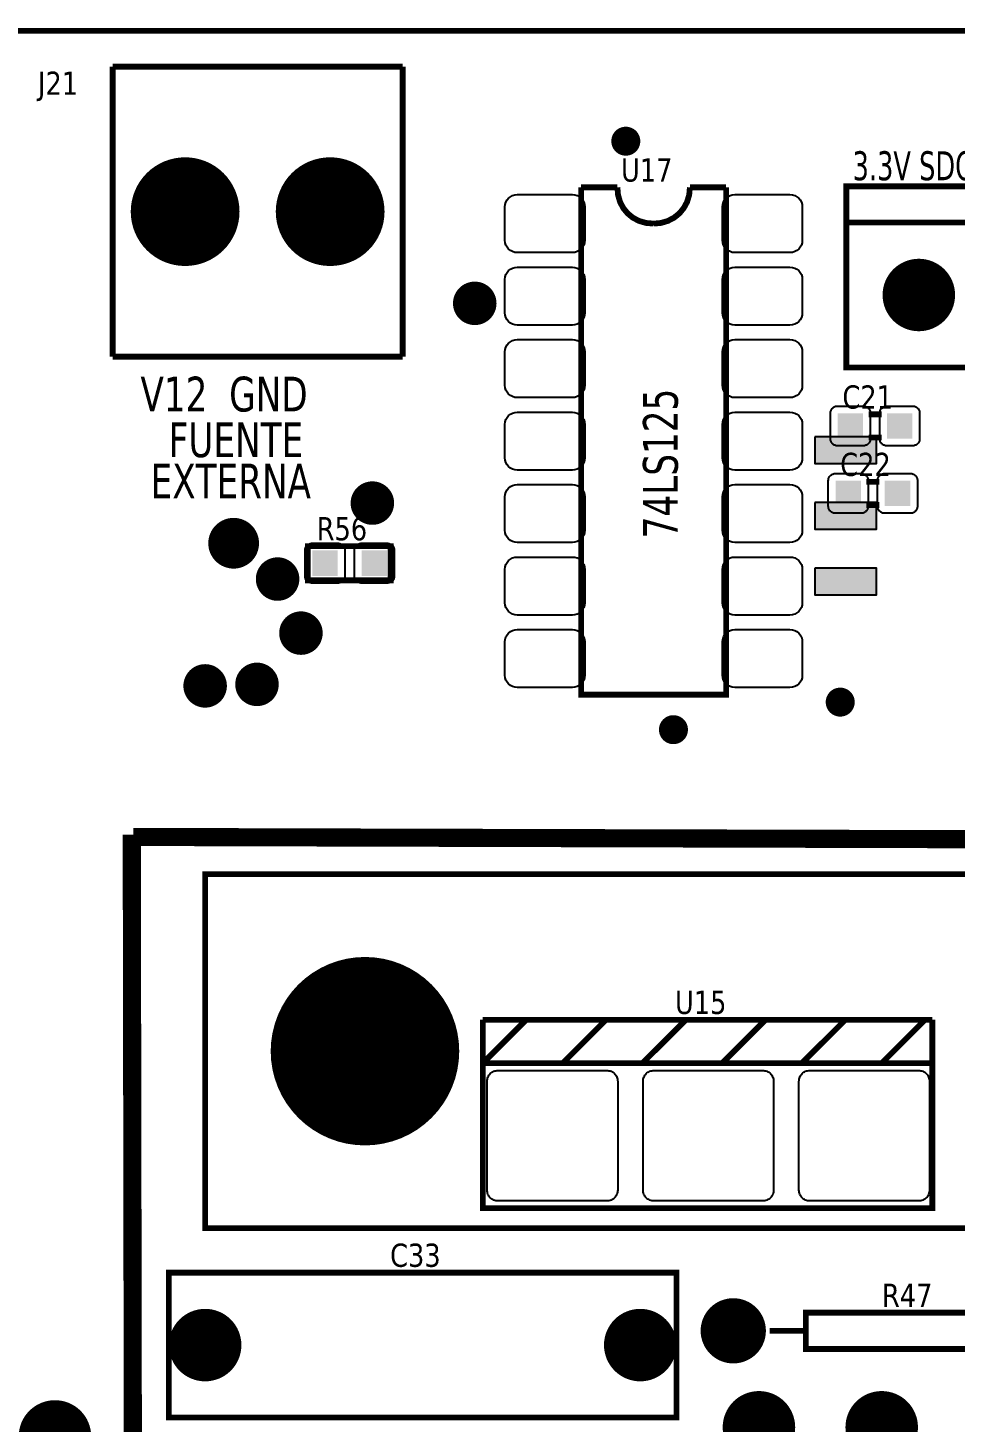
# Model space of a CAD drawing. Header units: millimetres. Extents: x 124 to 302, y 105 to 223.
# Drawn here: x 151.302 to 152.58, y 113.667 to 115.591 of the extents above; entities that cross this region are included whole.
import ezdxf

# ---------------------------------------------------------------- set-up
doc = ezdxf.new("R2010")
doc.units = ezdxf.units.MM
doc.styles.get("Standard").update_dxf_attribs({"font": 'tahoma.ttf'})

# ---------------------------------------------------------------- blocks, each defined once
blk = doc.blocks.new('RPAD')
blk.add_trace([(-0.5, -0.5), (-0.5, 0.5), (0.5, -0.5), (0.5, 0.5)])
blk = doc.blocks.new('EPAD')
at = {"const_width": 0.5}
blk.add_lwpolyline([(-0.25, 0, 1), (0.25, 0, 1)], format="xyb", close=True, dxfattribs=at)

msp = doc.modelspace()

# ---------------------------------------------------------------- linework, layer by layer
for points, const_width in [([(146.9987, 110.7144), (153.4097, 110.7144), (153.4097, 115.5867), (146.9987, 115.5867), (146.9987, 110.7144)], 0.008), ([(146.9987, 110.7144), (153.4097, 110.7144), (153.4097, 115.5867), (146.9987, 115.5867), (146.9987, 110.7144)], 0.008), ([(146.9987, 110.7144), (153.4097, 110.7144), (153.4097, 115.5867), (146.9987, 115.5867), (146.9987, 110.7144)], 0.008), ([(151.4184, 115.5372), (151.4184, 115.1372)], 0.008), ([(151.4184, 115.5372), (151.8184, 115.5372)], 0.008), ([(151.4184, 115.5372), (151.4184, 115.1372)], 0.008), ([(151.4184, 115.5372), (151.8184, 115.5372)], 0.008), ([(151.4184, 115.5372), (151.4184, 115.1372)], 0.008), ([(151.4184, 115.5372), (151.8184, 115.5372)], 0.008), ([(151.8184, 115.5372), (151.8184, 115.1372)], 0.008), ([(151.8184, 115.5372), (151.8184, 115.1372)], 0.008), ([(151.8184, 115.5372), (151.8184, 115.1372)], 0.008), ([(152.0645, 115.3707), (152.1145, 115.3707)], 0.008), ([(152.0645, 115.3707), (152.0645, 114.6707), (152.2645, 114.6707), (152.2645, 115.3707)], 0.008), ([(152.0645, 115.3707), (152.1145, 115.3707)], 0.008), ([(152.0645, 115.3707), (152.0645, 114.6707), (152.2645, 114.6707), (152.2645, 115.3707)], 0.008), ([(152.0645, 115.3707), (152.1145, 115.3707)], 0.008), ([(152.0645, 115.3707), (152.0645, 114.6707), (152.2645, 114.6707), (152.2645, 115.3707)], 0.008), ([(152.1645, 115.3207), (152.154, 115.3216), (152.1444, 115.3244), (152.1359, 115.3288), (152.1286, 115.3348), (152.1226, 115.3421), (152.1182, 115.3506), (152.1154, 115.3602), (152.1145, 115.3707)], 0.008), ([(152.1645, 115.3207), (152.154, 115.3216), (152.1444, 115.3244), (152.1359, 115.3288), (152.1286, 115.3348), (152.1226, 115.3421), (152.1182, 115.3506), (152.1154, 115.3602), (152.1145, 115.3707)], 0.008), ([(152.1645, 115.3207), (152.154, 115.3216), (152.1444, 115.3244), (152.1359, 115.3288), (152.1286, 115.3348), (152.1226, 115.3421), (152.1182, 115.3506), (152.1154, 115.3602), (152.1145, 115.3707)], 0.008), ([(152.1645, 115.3207), (152.1747, 115.3216), (152.1841, 115.3244), (152.1926, 115.3288), (152.2, 115.3348), (152.206, 115.3421), (152.2106, 115.3506), (152.2135, 115.3602), (152.2145, 115.3707)], 0.008), ([(152.1645, 115.3207), (152.1747, 115.3216), (152.1841, 115.3244), (152.1926, 115.3288), (152.2, 115.3348), (152.206, 115.3421), (152.2106, 115.3506), (152.2135, 115.3602), (152.2145, 115.3707)], 0.008), ([(152.1645, 115.3207), (152.1747, 115.3216), (152.1841, 115.3244), (152.1926, 115.3288), (152.2, 115.3348), (152.206, 115.3421), (152.2106, 115.3506), (152.2135, 115.3602), (152.2145, 115.3707)], 0.008), ([(152.2145, 115.3707), (152.2645, 115.3707)], 0.008), ([(152.2145, 115.3707), (152.2645, 115.3707)], 0.008), ([(152.2145, 115.3707), (152.2645, 115.3707)], 0.008), ([(152.4302, 115.1222), (153.3302, 115.1222), (153.3302, 115.3722), (152.4302, 115.3722), (152.4302, 115.1222)], 0.008), ([(152.4302, 115.1222), (153.3302, 115.1222), (153.3302, 115.3722), (152.4302, 115.3722), (152.4302, 115.1222)], 0.008), ([(152.4302, 115.1222), (153.3302, 115.1222), (153.3302, 115.3722), (152.4302, 115.3722), (152.4302, 115.1222)], 0.008), ([(152.4302, 115.3222), (153.3302, 115.3222)], 0.008), ([(152.4302, 115.3222), (153.3302, 115.3222)], 0.008), ([(152.4302, 115.3222), (153.3302, 115.3222)], 0.008), ([(151.4184, 115.1372), (151.8184, 115.1372)], 0.008), ([(151.4184, 115.1372), (151.8184, 115.1372)], 0.008), ([(151.4184, 115.1372), (151.8184, 115.1372)], 0.008), ([(152.4608, 115.0575), (152.4788, 115.0575)], 0.008), ([(152.4608, 115.0575), (152.4788, 115.0575)], 0.008), ([(152.4608, 115.0575), (152.4788, 115.0575)], 0.008), ([(152.4608, 115.0255), (152.4788, 115.0255)], 0.008), ([(152.4608, 115.0255), (152.4788, 115.0255)], 0.008), ([(152.4608, 115.0255), (152.4788, 115.0255)], 0.008), ([(152.4578, 114.9645), (152.4758, 114.9645)], 0.008), ([(152.4578, 114.9645), (152.4758, 114.9645)], 0.008), ([(152.4578, 114.9645), (152.4758, 114.9645)], 0.008), ([(152.4578, 114.9325), (152.4758, 114.9325)], 0.008), ([(152.4578, 114.9325), (152.4758, 114.9325)], 0.008), ([(152.4578, 114.9325), (152.4758, 114.9325)], 0.008), ([(151.6877, 114.8285), (151.8019, 114.8285), (151.8019, 114.8758), (151.6877, 114.8758), (151.6877, 114.8285)], 0.008), ([(151.6877, 114.8285), (151.8019, 114.8285), (151.8019, 114.8758), (151.6877, 114.8758), (151.6877, 114.8285)], 0.008), ([(151.6877, 114.8285), (151.8019, 114.8285), (151.8019, 114.8758), (151.6877, 114.8758), (151.6877, 114.8285)], 0.008), ([(151.4468, 113.3655), (151.4448, 114.4775)], 0.025), ([(151.4468, 113.3655), (151.4448, 114.4775)], 0.025), ([(151.4468, 113.3655), (151.4448, 114.4775)], 0.025), ([(151.4468, 114.4745), (152.9118, 114.4705)], 0.025), ([(151.4468, 114.4745), (152.9118, 114.4705)], 0.025), ([(151.4468, 114.4745), (152.9118, 114.4705)], 0.025), ([(151.546, 113.9348), (152.9239, 113.9348), (152.9239, 114.423), (151.546, 114.423), (151.546, 113.9348)], 0.008), ([(151.546, 113.9348), (152.9239, 113.9348), (152.9239, 114.423), (151.546, 114.423), (151.546, 113.9348)], 0.008), ([(151.546, 113.9348), (152.9239, 113.9348), (152.9239, 114.423), (151.546, 114.423), (151.546, 113.9348)], 0.008), ([(151.9289, 114.2223), (152.5489, 114.2223)], 0.008), ([(151.9289, 114.1623), (151.9889, 114.2223)], 0.008), ([(151.9289, 114.1623), (151.9289, 114.2223)], 0.008), ([(151.9289, 114.2223), (152.5489, 114.2223)], 0.008), ([(151.9289, 114.1623), (151.9889, 114.2223)], 0.008), ([(151.9289, 114.1623), (151.9289, 114.2223)], 0.008), ([(151.9289, 114.2223), (152.5489, 114.2223)], 0.008), ([(151.9289, 114.1623), (151.9889, 114.2223)], 0.008), ([(151.9289, 114.1623), (151.9289, 114.2223)], 0.008), ([(152.0389, 114.1623), (152.0989, 114.2223)], 0.008), ([(152.0389, 114.1623), (152.0989, 114.2223)], 0.008), ([(152.0389, 114.1623), (152.0989, 114.2223)], 0.008), ([(152.1489, 114.1623), (152.2089, 114.2223)], 0.008), ([(152.1489, 114.1623), (152.2089, 114.2223)], 0.008), ([(152.1489, 114.1623), (152.2089, 114.2223)], 0.008), ([(152.2589, 114.1623), (152.3189, 114.2223)], 0.008), ([(152.2589, 114.1623), (152.3189, 114.2223)], 0.008), ([(152.2589, 114.1623), (152.3189, 114.2223)], 0.008), ([(152.3689, 114.1623), (152.4289, 114.2223)], 0.008), ([(152.3689, 114.1623), (152.4289, 114.2223)], 0.008), ([(152.3689, 114.1623), (152.4289, 114.2223)], 0.008), ([(152.4789, 114.1623), (152.5389, 114.2223)], 0.008), ([(152.4789, 114.1623), (152.5389, 114.2223)], 0.008), ([(152.4789, 114.1623), (152.5389, 114.2223)], 0.008), ([(152.4789, 114.1623), (152.5389, 114.2223)], 0.008), ([(152.4789, 114.1623), (152.5389, 114.2223)], 0.008), ([(152.4789, 114.1623), (152.5389, 114.2223)], 0.008), ([(152.5489, 114.1623), (152.5489, 114.2223)], 0.008), ([(152.5489, 114.1623), (152.5489, 114.2223)], 0.008), ([(152.5489, 114.1623), (152.5489, 114.2223)], 0.008), ([(151.9289, 114.1623), (152.5489, 114.1623), (152.5489, 113.9623), (151.9289, 113.9623), (151.9289, 114.1623)], 0.008), ([(151.9289, 114.1623), (152.5489, 114.1623), (152.5489, 113.9623), (151.9289, 113.9623), (151.9289, 114.1623)], 0.008), ([(151.9289, 114.1623), (152.5489, 114.1623), (152.5489, 113.9623), (151.9289, 113.9623), (151.9289, 114.1623)], 0.008), ([(151.496, 113.6734), (152.196, 113.6734), (152.196, 113.8734), (151.496, 113.8734), (151.496, 113.6734)], 0.008), ([(151.496, 113.6734), (152.196, 113.6734), (152.196, 113.8734), (151.496, 113.8734), (151.496, 113.6734)], 0.008), ([(151.496, 113.6734), (152.196, 113.6734), (152.196, 113.8734), (151.496, 113.8734), (151.496, 113.6734)], 0.008), ([(152.3743, 113.7681), (152.6743, 113.7681), (152.6743, 113.8181), (152.3743, 113.8181), (152.3743, 113.7681)], 0.008), ([(152.3743, 113.7681), (152.6743, 113.7681), (152.6743, 113.8181), (152.3743, 113.8181), (152.3743, 113.7681)], 0.008), ([(152.3743, 113.7681), (152.6743, 113.7681), (152.6743, 113.8181), (152.3743, 113.8181), (152.3743, 113.7681)], 0.008), ([(152.3243, 113.7931), (152.3743, 113.7931)], 0.008), ([(152.3243, 113.7931), (152.3743, 113.7931)], 0.008), ([(152.3243, 113.7931), (152.3743, 113.7931)], 0.008)]:
    msp.add_lwpolyline(points, dxfattribs=dict(const_width=const_width))
for points in [[(152.0695, 115.3437), (152.0695, 115.2977), (152.0691, 115.2942), (152.0682, 115.291), (152.0666, 115.2881), (152.0646, 115.2856), (152.062, 115.2835), (152.0592, 115.282), (152.0559, 115.281), (152.0525, 115.2807), (151.9765, 115.2807), (151.973, 115.281), (151.9698, 115.282), (151.9669, 115.2835), (151.9644, 115.2856), (151.9623, 115.2881), (151.9608, 115.291), (151.9598, 115.2942), (151.9595, 115.2977), (151.9595, 115.3437), (151.9598, 115.3471), (151.9608, 115.3504), (151.9623, 115.3533), (151.9644, 115.3558), (151.9669, 115.3578), (151.9698, 115.3594), (151.973, 115.3603), (151.9765, 115.3607), (152.0525, 115.3607), (152.0559, 115.3603), (152.0592, 115.3594), (152.062, 115.3578), (152.0646, 115.3558), (152.0666, 115.3533), (152.0682, 115.3504), (152.0691, 115.3471), (152.0695, 115.3437)], [(152.3695, 115.3437), (152.3695, 115.2977), (152.3691, 115.2942), (152.3682, 115.291), (152.3666, 115.2881), (152.3646, 115.2856), (152.362, 115.2835), (152.3592, 115.282), (152.3559, 115.281), (152.3525, 115.2807), (152.2765, 115.2807), (152.273, 115.281), (152.2698, 115.282), (152.2669, 115.2835), (152.2644, 115.2856), (152.2623, 115.2881), (152.2608, 115.291), (152.2598, 115.2942), (152.2595, 115.2977), (152.2595, 115.3437), (152.2598, 115.3471), (152.2608, 115.3504), (152.2623, 115.3533), (152.2644, 115.3558), (152.2669, 115.3578), (152.2698, 115.3594), (152.273, 115.3603), (152.2765, 115.3607), (152.3525, 115.3607), (152.3559, 115.3603), (152.3592, 115.3594), (152.362, 115.3578), (152.3646, 115.3558), (152.3666, 115.3533), (152.3682, 115.3504), (152.3691, 115.3471), (152.3695, 115.3437)], [(152.0695, 115.2437), (152.0695, 115.1977), (152.0691, 115.1942), (152.0682, 115.191), (152.0666, 115.1881), (152.0646, 115.1856), (152.062, 115.1835), (152.0592, 115.182), (152.0559, 115.181), (152.0525, 115.1807), (151.9765, 115.1807), (151.973, 115.181), (151.9698, 115.182), (151.9669, 115.1835), (151.9644, 115.1856), (151.9623, 115.1881), (151.9608, 115.191), (151.9598, 115.1942), (151.9595, 115.1977), (151.9595, 115.2437), (151.9598, 115.2471), (151.9608, 115.2504), (151.9623, 115.2533), (151.9644, 115.2558), (151.9669, 115.2578), (151.9698, 115.2594), (151.973, 115.2603), (151.9765, 115.2607), (152.0525, 115.2607), (152.0559, 115.2603), (152.0592, 115.2594), (152.062, 115.2578), (152.0646, 115.2558), (152.0666, 115.2533), (152.0682, 115.2504), (152.0691, 115.2471), (152.0695, 115.2437)], [(152.3695, 115.2437), (152.3695, 115.1977), (152.3691, 115.1942), (152.3682, 115.191), (152.3666, 115.1881), (152.3646, 115.1856), (152.362, 115.1835), (152.3592, 115.182), (152.3559, 115.181), (152.3525, 115.1807), (152.2765, 115.1807), (152.273, 115.181), (152.2698, 115.182), (152.2669, 115.1835), (152.2644, 115.1856), (152.2623, 115.1881), (152.2608, 115.191), (152.2598, 115.1942), (152.2595, 115.1977), (152.2595, 115.2437), (152.2598, 115.2471), (152.2608, 115.2504), (152.2623, 115.2533), (152.2644, 115.2558), (152.2669, 115.2578), (152.2698, 115.2594), (152.273, 115.2603), (152.2765, 115.2607), (152.3525, 115.2607), (152.3559, 115.2603), (152.3592, 115.2594), (152.362, 115.2578), (152.3646, 115.2558), (152.3666, 115.2533), (152.3682, 115.2504), (152.3691, 115.2471), (152.3695, 115.2437)], [(152.0695, 115.1437), (152.0695, 115.0977), (152.0691, 115.0942), (152.0682, 115.091), (152.0666, 115.0881), (152.0646, 115.0856), (152.062, 115.0835), (152.0592, 115.082), (152.0559, 115.081), (152.0525, 115.0807), (151.9765, 115.0807), (151.973, 115.081), (151.9698, 115.082), (151.9669, 115.0835), (151.9644, 115.0856), (151.9623, 115.0881), (151.9608, 115.091), (151.9598, 115.0942), (151.9595, 115.0977), (151.9595, 115.1437), (151.9598, 115.1471), (151.9608, 115.1504), (151.9623, 115.1533), (151.9644, 115.1558), (151.9669, 115.1578), (151.9698, 115.1594), (151.973, 115.1603), (151.9765, 115.1607), (152.0525, 115.1607), (152.0559, 115.1603), (152.0592, 115.1594), (152.062, 115.1578), (152.0646, 115.1558), (152.0666, 115.1533), (152.0682, 115.1504), (152.0691, 115.1471), (152.0695, 115.1437)], [(152.3695, 115.1437), (152.3695, 115.0977), (152.3691, 115.0942), (152.3682, 115.091), (152.3666, 115.0881), (152.3646, 115.0856), (152.362, 115.0835), (152.3592, 115.082), (152.3559, 115.081), (152.3525, 115.0807), (152.2765, 115.0807), (152.273, 115.081), (152.2698, 115.082), (152.2669, 115.0835), (152.2644, 115.0856), (152.2623, 115.0881), (152.2608, 115.091), (152.2598, 115.0942), (152.2595, 115.0977), (152.2595, 115.1437), (152.2598, 115.1471), (152.2608, 115.1504), (152.2623, 115.1533), (152.2644, 115.1558), (152.2669, 115.1578), (152.2698, 115.1594), (152.273, 115.1603), (152.2765, 115.1607), (152.3525, 115.1607), (152.3559, 115.1603), (152.3592, 115.1594), (152.362, 115.1578), (152.3646, 115.1558), (152.3666, 115.1533), (152.3682, 115.1504), (152.3691, 115.1471), (152.3695, 115.1437)], [(152.0695, 115.0437), (152.0695, 114.9977), (152.0691, 114.9942), (152.0682, 114.991), (152.0666, 114.9881), (152.0646, 114.9856), (152.062, 114.9835), (152.0592, 114.982), (152.0559, 114.981), (152.0525, 114.9807), (151.9765, 114.9807), (151.973, 114.981), (151.9698, 114.982), (151.9669, 114.9835), (151.9644, 114.9856), (151.9623, 114.9881), (151.9608, 114.991), (151.9598, 114.9942), (151.9595, 114.9977), (151.9595, 115.0437), (151.9598, 115.0471), (151.9608, 115.0504), (151.9623, 115.0533), (151.9644, 115.0558), (151.9669, 115.0578), (151.9698, 115.0594), (151.973, 115.0603), (151.9765, 115.0607), (152.0525, 115.0607), (152.0559, 115.0603), (152.0592, 115.0594), (152.062, 115.0578), (152.0646, 115.0558), (152.0666, 115.0533), (152.0682, 115.0504), (152.0691, 115.0471), (152.0695, 115.0437)], [(152.3695, 115.0437), (152.3695, 114.9977), (152.3691, 114.9942), (152.3682, 114.991), (152.3666, 114.9881), (152.3646, 114.9856), (152.362, 114.9835), (152.3592, 114.982), (152.3559, 114.981), (152.3525, 114.9807), (152.2765, 114.9807), (152.273, 114.981), (152.2698, 114.982), (152.2669, 114.9835), (152.2644, 114.9856), (152.2623, 114.9881), (152.2608, 114.991), (152.2598, 114.9942), (152.2595, 114.9977), (152.2595, 115.0437), (152.2598, 115.0471), (152.2608, 115.0504), (152.2623, 115.0533), (152.2644, 115.0558), (152.2669, 115.0578), (152.2698, 115.0594), (152.273, 115.0603), (152.2765, 115.0607), (152.3525, 115.0607), (152.3559, 115.0603), (152.3592, 115.0594), (152.362, 115.0578), (152.3646, 115.0558), (152.3666, 115.0533), (152.3682, 115.0504), (152.3691, 115.0471), (152.3695, 115.0437)], [(152.4183, 115.069), (152.4533, 115.069), (152.4544, 115.0689), (152.4554, 115.0688), (152.4563, 115.0686), (152.4573, 115.0682), (152.4581, 115.0678), (152.459, 115.0673), (152.4597, 115.0667), (152.4604, 115.0661), (152.4611, 115.0654), (152.4617, 115.0646), (152.4622, 115.0638), (152.4626, 115.0629), (152.4629, 115.062), (152.4631, 115.061), (152.4633, 115.06), (152.4633, 115.059), (152.4633, 115.024), (152.4633, 115.023), (152.4631, 115.022), (152.4629, 115.021), (152.4626, 115.0201), (152.4622, 115.0192), (152.4617, 115.0184), (152.4611, 115.0176), (152.4604, 115.0169), (152.4597, 115.0163), (152.459, 115.0157), (152.4581, 115.0152), (152.4573, 115.0148), (152.4563, 115.0144), (152.4554, 115.0142), (152.4544, 115.0141), (152.4533, 115.014), (152.4183, 115.014), (152.4173, 115.0141), (152.4163, 115.0142), (152.4153, 115.0144), (152.4144, 115.0148), (152.4135, 115.0152), (152.4127, 115.0157), (152.4119, 115.0163), (152.4112, 115.0169), (152.4106, 115.0176), (152.41, 115.0184), (152.4095, 115.0192), (152.4091, 115.0201), (152.4088, 115.021), (152.4085, 115.022), (152.4084, 115.023), (152.4083, 115.024), (152.4083, 115.059), (152.4084, 115.06), (152.4085, 115.061), (152.4088, 115.062), (152.4091, 115.0629), (152.4095, 115.0638), (152.41, 115.0646), (152.4106, 115.0654), (152.4112, 115.0661), (152.4119, 115.0667), (152.4127, 115.0673), (152.4135, 115.0678), (152.4144, 115.0682), (152.4153, 115.0686), (152.4163, 115.0688), (152.4173, 115.0689), (152.4183, 115.069)], [(152.4863, 115.069), (152.5213, 115.069), (152.5224, 115.0689), (152.5234, 115.0688), (152.5243, 115.0686), (152.5253, 115.0682), (152.5261, 115.0678), (152.527, 115.0673), (152.5277, 115.0667), (152.5284, 115.0661), (152.5291, 115.0654), (152.5297, 115.0646), (152.5302, 115.0638), (152.5306, 115.0629), (152.5309, 115.062), (152.5311, 115.061), (152.5313, 115.06), (152.5313, 115.059), (152.5313, 115.024), (152.5313, 115.023), (152.5311, 115.022), (152.5309, 115.021), (152.5306, 115.0201), (152.5302, 115.0192), (152.5297, 115.0184), (152.5291, 115.0176), (152.5284, 115.0169), (152.5277, 115.0163), (152.527, 115.0157), (152.5261, 115.0152), (152.5253, 115.0148), (152.5243, 115.0144), (152.5234, 115.0142), (152.5224, 115.0141), (152.5213, 115.014), (152.4863, 115.014), (152.4853, 115.0141), (152.4843, 115.0142), (152.4833, 115.0144), (152.4824, 115.0148), (152.4815, 115.0152), (152.4807, 115.0157), (152.4799, 115.0163), (152.4792, 115.0169), (152.4786, 115.0176), (152.478, 115.0184), (152.4775, 115.0192), (152.4771, 115.0201), (152.4768, 115.021), (152.4765, 115.022), (152.4764, 115.023), (152.4763, 115.024), (152.4763, 115.059), (152.4764, 115.06), (152.4765, 115.061), (152.4768, 115.062), (152.4771, 115.0629), (152.4775, 115.0638), (152.478, 115.0646), (152.4786, 115.0654), (152.4792, 115.0661), (152.4799, 115.0667), (152.4807, 115.0673), (152.4815, 115.0678), (152.4824, 115.0682), (152.4833, 115.0686), (152.4843, 115.0688), (152.4853, 115.0689), (152.4863, 115.069)], [(152.387, 115.0266), (152.387, 114.9896), (152.472, 114.9896), (152.472, 115.0266), (152.387, 115.0266)], [(152.4153, 114.976), (152.4503, 114.976), (152.4514, 114.9759), (152.4524, 114.9758), (152.4533, 114.9756), (152.4543, 114.9752), (152.4551, 114.9748), (152.456, 114.9743), (152.4567, 114.9737), (152.4574, 114.9731), (152.4581, 114.9724), (152.4587, 114.9716), (152.4592, 114.9708), (152.4596, 114.9699), (152.4599, 114.969), (152.4601, 114.968), (152.4603, 114.967), (152.4603, 114.966), (152.4603, 114.931), (152.4603, 114.93), (152.4601, 114.929), (152.4599, 114.928), (152.4596, 114.9271), (152.4592, 114.9262), (152.4587, 114.9254), (152.4581, 114.9246), (152.4574, 114.9239), (152.4567, 114.9233), (152.456, 114.9227), (152.4551, 114.9222), (152.4543, 114.9218), (152.4533, 114.9214), (152.4524, 114.9212), (152.4514, 114.9211), (152.4503, 114.921), (152.4153, 114.921), (152.4143, 114.9211), (152.4133, 114.9212), (152.4123, 114.9214), (152.4114, 114.9218), (152.4105, 114.9222), (152.4097, 114.9227), (152.4089, 114.9233), (152.4082, 114.9239), (152.4076, 114.9246), (152.407, 114.9254), (152.4065, 114.9262), (152.4061, 114.9271), (152.4058, 114.928), (152.4055, 114.929), (152.4054, 114.93), (152.4053, 114.931), (152.4053, 114.966), (152.4054, 114.967), (152.4055, 114.968), (152.4058, 114.969), (152.4061, 114.9699), (152.4065, 114.9708), (152.407, 114.9716), (152.4076, 114.9724), (152.4082, 114.9731), (152.4089, 114.9737), (152.4097, 114.9743), (152.4105, 114.9748), (152.4114, 114.9752), (152.4123, 114.9756), (152.4133, 114.9758), (152.4143, 114.9759), (152.4153, 114.976)], [(152.4833, 114.976), (152.5183, 114.976), (152.5194, 114.9759), (152.5204, 114.9758), (152.5213, 114.9756), (152.5223, 114.9752), (152.5231, 114.9748), (152.524, 114.9743), (152.5247, 114.9737), (152.5254, 114.9731), (152.5261, 114.9724), (152.5267, 114.9716), (152.5272, 114.9708), (152.5276, 114.9699), (152.5279, 114.969), (152.5281, 114.968), (152.5283, 114.967), (152.5283, 114.966), (152.5283, 114.931), (152.5283, 114.93), (152.5281, 114.929), (152.5279, 114.928), (152.5276, 114.9271), (152.5272, 114.9262), (152.5267, 114.9254), (152.5261, 114.9246), (152.5254, 114.9239), (152.5247, 114.9233), (152.524, 114.9227), (152.5231, 114.9222), (152.5223, 114.9218), (152.5213, 114.9214), (152.5204, 114.9212), (152.5194, 114.9211), (152.5183, 114.921), (152.4833, 114.921), (152.4823, 114.9211), (152.4813, 114.9212), (152.4803, 114.9214), (152.4794, 114.9218), (152.4785, 114.9222), (152.4777, 114.9227), (152.4769, 114.9233), (152.4762, 114.9239), (152.4756, 114.9246), (152.475, 114.9254), (152.4745, 114.9262), (152.4741, 114.9271), (152.4738, 114.928), (152.4735, 114.929), (152.4734, 114.93), (152.4733, 114.931), (152.4733, 114.966), (152.4734, 114.967), (152.4735, 114.968), (152.4738, 114.969), (152.4741, 114.9699), (152.4745, 114.9708), (152.475, 114.9716), (152.4756, 114.9724), (152.4762, 114.9731), (152.4769, 114.9737), (152.4777, 114.9743), (152.4785, 114.9748), (152.4794, 114.9752), (152.4803, 114.9756), (152.4813, 114.9758), (152.4823, 114.9759), (152.4833, 114.976)], [(152.0695, 114.9437), (152.0695, 114.8977), (152.0691, 114.8942), (152.0682, 114.891), (152.0666, 114.8881), (152.0646, 114.8856), (152.062, 114.8835), (152.0592, 114.882), (152.0559, 114.881), (152.0525, 114.8807), (151.9765, 114.8807), (151.973, 114.881), (151.9698, 114.882), (151.9669, 114.8835), (151.9644, 114.8856), (151.9623, 114.8881), (151.9608, 114.891), (151.9598, 114.8942), (151.9595, 114.8977), (151.9595, 114.9437), (151.9598, 114.9471), (151.9608, 114.9504), (151.9623, 114.9533), (151.9644, 114.9558), (151.9669, 114.9578), (151.9698, 114.9594), (151.973, 114.9603), (151.9765, 114.9607), (152.0525, 114.9607), (152.0559, 114.9603), (152.0592, 114.9594), (152.062, 114.9578), (152.0646, 114.9558), (152.0666, 114.9533), (152.0682, 114.9504), (152.0691, 114.9471), (152.0695, 114.9437)], [(152.3695, 114.9437), (152.3695, 114.8977), (152.3691, 114.8942), (152.3682, 114.891), (152.3666, 114.8881), (152.3646, 114.8856), (152.362, 114.8835), (152.3592, 114.882), (152.3559, 114.881), (152.3525, 114.8807), (152.2765, 114.8807), (152.273, 114.881), (152.2698, 114.882), (152.2669, 114.8835), (152.2644, 114.8856), (152.2623, 114.8881), (152.2608, 114.891), (152.2598, 114.8942), (152.2595, 114.8977), (152.2595, 114.9437), (152.2598, 114.9471), (152.2608, 114.9504), (152.2623, 114.9533), (152.2644, 114.9558), (152.2669, 114.9578), (152.2698, 114.9594), (152.273, 114.9603), (152.2765, 114.9607), (152.3525, 114.9607), (152.3559, 114.9603), (152.3592, 114.9594), (152.362, 114.9578), (152.3646, 114.9558), (152.3666, 114.9533), (152.3682, 114.9504), (152.3691, 114.9471), (152.3695, 114.9437)], [(152.387, 114.936), (152.387, 114.899), (152.472, 114.899), (152.472, 114.936), (152.387, 114.936)], [(151.6938, 114.8797), (151.7288, 114.8797), (151.7299, 114.8796), (151.7309, 114.8795), (151.7318, 114.8792), (151.7328, 114.8789), (151.7336, 114.8785), (151.7345, 114.878), (151.7352, 114.8774), (151.7359, 114.8768), (151.7366, 114.8761), (151.7371, 114.8753), (151.7376, 114.8745), (151.738, 114.8736), (151.7384, 114.8727), (151.7386, 114.8717), (151.7388, 114.8707), (151.7388, 114.8697), (151.7388, 114.8347), (151.7388, 114.8336), (151.7386, 114.8326), (151.7384, 114.8317), (151.738, 114.8307), (151.7376, 114.8299), (151.7371, 114.829), (151.7366, 114.8283), (151.7359, 114.8276), (151.7352, 114.8269), (151.7345, 114.8264), (151.7336, 114.8259), (151.7328, 114.8254), (151.7318, 114.8251), (151.7309, 114.8249), (151.7299, 114.8247), (151.7288, 114.8247), (151.6938, 114.8247), (151.6928, 114.8247), (151.6918, 114.8249), (151.6908, 114.8251), (151.6899, 114.8254), (151.689, 114.8259), (151.6882, 114.8264), (151.6874, 114.8269), (151.6867, 114.8276), (151.6861, 114.8283), (151.6855, 114.829), (151.685, 114.8299), (151.6846, 114.8307), (151.6843, 114.8317), (151.684, 114.8326), (151.6839, 114.8336), (151.6838, 114.8347), (151.6838, 114.8697), (151.6839, 114.8707), (151.684, 114.8717), (151.6843, 114.8727), (151.6846, 114.8736), (151.685, 114.8745), (151.6855, 114.8753), (151.6861, 114.8761), (151.6867, 114.8768), (151.6874, 114.8774), (151.6882, 114.878), (151.689, 114.8785), (151.6899, 114.8789), (151.6908, 114.8792), (151.6918, 114.8795), (151.6928, 114.8796), (151.6938, 114.8797)], [(151.7618, 114.8797), (151.7968, 114.8797), (151.7979, 114.8796), (151.7989, 114.8795), (151.7998, 114.8792), (151.8008, 114.8789), (151.8016, 114.8785), (151.8025, 114.878), (151.8032, 114.8774), (151.8039, 114.8768), (151.8046, 114.8761), (151.8051, 114.8753), (151.8056, 114.8745), (151.806, 114.8736), (151.8064, 114.8727), (151.8066, 114.8717), (151.8068, 114.8707), (151.8068, 114.8697), (151.8068, 114.8347), (151.8068, 114.8336), (151.8066, 114.8326), (151.8064, 114.8317), (151.806, 114.8307), (151.8056, 114.8299), (151.8051, 114.829), (151.8046, 114.8283), (151.8039, 114.8276), (151.8032, 114.8269), (151.8025, 114.8264), (151.8016, 114.8259), (151.8008, 114.8254), (151.7998, 114.8251), (151.7989, 114.8249), (151.7979, 114.8247), (151.7968, 114.8247), (151.7618, 114.8247), (151.7608, 114.8247), (151.7598, 114.8249), (151.7588, 114.8251), (151.7579, 114.8254), (151.757, 114.8259), (151.7562, 114.8264), (151.7554, 114.8269), (151.7547, 114.8276), (151.7541, 114.8283), (151.7535, 114.829), (151.753, 114.8299), (151.7526, 114.8307), (151.7523, 114.8317), (151.752, 114.8326), (151.7519, 114.8336), (151.7518, 114.8347), (151.7518, 114.8697), (151.7519, 114.8707), (151.752, 114.8717), (151.7523, 114.8727), (151.7526, 114.8736), (151.753, 114.8745), (151.7535, 114.8753), (151.7541, 114.8761), (151.7547, 114.8768), (151.7554, 114.8774), (151.7562, 114.878), (151.757, 114.8785), (151.7579, 114.8789), (151.7588, 114.8792), (151.7598, 114.8795), (151.7608, 114.8796), (151.7618, 114.8797)], [(152.0695, 114.8437), (152.0695, 114.7977), (152.0691, 114.7942), (152.0682, 114.791), (152.0666, 114.7881), (152.0646, 114.7856), (152.062, 114.7835), (152.0592, 114.782), (152.0559, 114.781), (152.0525, 114.7807), (151.9765, 114.7807), (151.973, 114.781), (151.9698, 114.782), (151.9669, 114.7835), (151.9644, 114.7856), (151.9623, 114.7881), (151.9608, 114.791), (151.9598, 114.7942), (151.9595, 114.7977), (151.9595, 114.8437), (151.9598, 114.8471), (151.9608, 114.8504), (151.9623, 114.8533), (151.9644, 114.8558), (151.9669, 114.8578), (151.9698, 114.8594), (151.973, 114.8603), (151.9765, 114.8607), (152.0525, 114.8607), (152.0559, 114.8603), (152.0592, 114.8594), (152.062, 114.8578), (152.0646, 114.8558), (152.0666, 114.8533), (152.0682, 114.8504), (152.0691, 114.8471), (152.0695, 114.8437)], [(152.3695, 114.8437), (152.3695, 114.7977), (152.3691, 114.7942), (152.3682, 114.791), (152.3666, 114.7881), (152.3646, 114.7856), (152.362, 114.7835), (152.3592, 114.782), (152.3559, 114.781), (152.3525, 114.7807), (152.2765, 114.7807), (152.273, 114.781), (152.2698, 114.782), (152.2669, 114.7835), (152.2644, 114.7856), (152.2623, 114.7881), (152.2608, 114.791), (152.2598, 114.7942), (152.2595, 114.7977), (152.2595, 114.8437), (152.2598, 114.8471), (152.2608, 114.8504), (152.2623, 114.8533), (152.2644, 114.8558), (152.2669, 114.8578), (152.2698, 114.8594), (152.273, 114.8603), (152.2765, 114.8607), (152.3525, 114.8607), (152.3559, 114.8603), (152.3592, 114.8594), (152.362, 114.8578), (152.3646, 114.8558), (152.3666, 114.8533), (152.3682, 114.8504), (152.3691, 114.8471), (152.3695, 114.8437)], [(152.387, 114.8454), (152.387, 114.8084), (152.472, 114.8084), (152.472, 114.8454), (152.387, 114.8454)], [(152.0695, 114.7437), (152.0695, 114.6977), (152.0691, 114.6942), (152.0682, 114.691), (152.0666, 114.6881), (152.0646, 114.6856), (152.062, 114.6835), (152.0592, 114.682), (152.0559, 114.681), (152.0525, 114.6807), (151.9765, 114.6807), (151.973, 114.681), (151.9698, 114.682), (151.9669, 114.6835), (151.9644, 114.6856), (151.9623, 114.6881), (151.9608, 114.691), (151.9598, 114.6942), (151.9595, 114.6977), (151.9595, 114.7437), (151.9598, 114.7471), (151.9608, 114.7504), (151.9623, 114.7533), (151.9644, 114.7558), (151.9669, 114.7578), (151.9698, 114.7594), (151.973, 114.7603), (151.9765, 114.7607), (152.0525, 114.7607), (152.0559, 114.7603), (152.0592, 114.7594), (152.062, 114.7578), (152.0646, 114.7558), (152.0666, 114.7533), (152.0682, 114.7504), (152.0691, 114.7471), (152.0695, 114.7437)], [(152.3695, 114.7437), (152.3695, 114.6977), (152.3691, 114.6942), (152.3682, 114.691), (152.3666, 114.6881), (152.3646, 114.6856), (152.362, 114.6835), (152.3592, 114.682), (152.3559, 114.681), (152.3525, 114.6807), (152.2765, 114.6807), (152.273, 114.681), (152.2698, 114.682), (152.2669, 114.6835), (152.2644, 114.6856), (152.2623, 114.6881), (152.2608, 114.691), (152.2598, 114.6942), (152.2595, 114.6977), (152.2595, 114.7437), (152.2598, 114.7471), (152.2608, 114.7504), (152.2623, 114.7533), (152.2644, 114.7558), (152.2669, 114.7578), (152.2698, 114.7594), (152.273, 114.7603), (152.2765, 114.7607), (152.3525, 114.7607), (152.3559, 114.7603), (152.3592, 114.7594), (152.362, 114.7578), (152.3646, 114.7558), (152.3666, 114.7533), (152.3682, 114.7504), (152.3691, 114.7471), (152.3695, 114.7437)], [(151.9499, 114.1523), (152.0999, 114.1523), (152.1014, 114.1523), (152.1029, 114.152), (152.1044, 114.1517), (152.1058, 114.1512), (152.1071, 114.1505), (152.1083, 114.1498), (152.1095, 114.149), (152.1105, 114.148), (152.1115, 114.1469), (152.1124, 114.1458), (152.1131, 114.1445), (152.1137, 114.1432), (152.1142, 114.1418), (152.1146, 114.1404), (152.1148, 114.1389), (152.1149, 114.1373), (152.1149, 113.9873), (152.1148, 113.9858), (152.1146, 113.9843), (152.1142, 113.9828), (152.1137, 113.9814), (152.1131, 113.9801), (152.1124, 113.9789), (152.1115, 113.9777), (152.1105, 113.9767), (152.1095, 113.9757), (152.1083, 113.9748), (152.1071, 113.9741), (152.1058, 113.9735), (152.1044, 113.973), (152.1029, 113.9726), (152.1014, 113.9724), (152.0999, 113.9723), (151.9499, 113.9723), (151.9483, 113.9724), (151.9468, 113.9726), (151.9454, 113.973), (151.944, 113.9735), (151.9427, 113.9741), (151.9414, 113.9748), (151.9403, 113.9757), (151.9392, 113.9767), (151.9383, 113.9777), (151.9374, 113.9789), (151.9367, 113.9801), (151.936, 113.9814), (151.9355, 113.9828), (151.9352, 113.9843), (151.935, 113.9858), (151.9349, 113.9873), (151.9349, 114.1373), (151.935, 114.1389), (151.9352, 114.1404), (151.9355, 114.1418), (151.936, 114.1432), (151.9367, 114.1445), (151.9374, 114.1458), (151.9383, 114.1469), (151.9392, 114.148), (151.9403, 114.149), (151.9414, 114.1498), (151.9427, 114.1505), (151.944, 114.1512), (151.9454, 114.1517), (151.9468, 114.152), (151.9483, 114.1523), (151.9499, 114.1523)], [(152.1649, 114.1523), (152.3149, 114.1523), (152.3164, 114.1523), (152.3179, 114.152), (152.3194, 114.1517), (152.3208, 114.1512), (152.3221, 114.1505), (152.3233, 114.1498), (152.3245, 114.149), (152.3255, 114.148), (152.3265, 114.1469), (152.3274, 114.1458), (152.3281, 114.1445), (152.3287, 114.1432), (152.3292, 114.1418), (152.3296, 114.1404), (152.3298, 114.1389), (152.3299, 114.1373), (152.3299, 113.9873), (152.3298, 113.9858), (152.3296, 113.9843), (152.3292, 113.9828), (152.3287, 113.9814), (152.3281, 113.9801), (152.3274, 113.9789), (152.3265, 113.9777), (152.3255, 113.9767), (152.3245, 113.9757), (152.3233, 113.9748), (152.3221, 113.9741), (152.3208, 113.9735), (152.3194, 113.973), (152.3179, 113.9726), (152.3164, 113.9724), (152.3149, 113.9723), (152.1649, 113.9723), (152.1633, 113.9724), (152.1618, 113.9726), (152.1604, 113.973), (152.159, 113.9735), (152.1577, 113.9741), (152.1564, 113.9748), (152.1553, 113.9757), (152.1542, 113.9767), (152.1533, 113.9777), (152.1524, 113.9789), (152.1517, 113.9801), (152.151, 113.9814), (152.1505, 113.9828), (152.1502, 113.9843), (152.15, 113.9858), (152.1499, 113.9873), (152.1499, 114.1373), (152.15, 114.1389), (152.1502, 114.1404), (152.1505, 114.1418), (152.151, 114.1432), (152.1517, 114.1445), (152.1524, 114.1458), (152.1533, 114.1469), (152.1542, 114.148), (152.1553, 114.149), (152.1564, 114.1498), (152.1577, 114.1505), (152.159, 114.1512), (152.1604, 114.1517), (152.1618, 114.152), (152.1633, 114.1523), (152.1649, 114.1523)], [(152.3799, 114.1523), (152.5299, 114.1523), (152.5314, 114.1523), (152.5329, 114.152), (152.5344, 114.1517), (152.5358, 114.1512), (152.5371, 114.1505), (152.5383, 114.1498), (152.5395, 114.149), (152.5405, 114.148), (152.5415, 114.1469), (152.5424, 114.1458), (152.5431, 114.1445), (152.5437, 114.1432), (152.5442, 114.1418), (152.5446, 114.1404), (152.5448, 114.1389), (152.5449, 114.1373), (152.5449, 113.9873), (152.5448, 113.9858), (152.5446, 113.9843), (152.5442, 113.9828), (152.5437, 113.9814), (152.5431, 113.9801), (152.5424, 113.9789), (152.5415, 113.9777), (152.5405, 113.9767), (152.5395, 113.9757), (152.5383, 113.9748), (152.5371, 113.9741), (152.5358, 113.9735), (152.5344, 113.973), (152.5329, 113.9726), (152.5314, 113.9724), (152.5299, 113.9723), (152.3799, 113.9723), (152.3783, 113.9724), (152.3768, 113.9726), (152.3754, 113.973), (152.374, 113.9735), (152.3727, 113.9741), (152.3714, 113.9748), (152.3703, 113.9757), (152.3692, 113.9767), (152.3683, 113.9777), (152.3674, 113.9789), (152.3667, 113.9801), (152.366, 113.9814), (152.3655, 113.9828), (152.3652, 113.9843), (152.365, 113.9858), (152.3649, 113.9873), (152.3649, 114.1373), (152.365, 114.1389), (152.3652, 114.1404), (152.3655, 114.1418), (152.366, 114.1432), (152.3667, 114.1445), (152.3674, 114.1458), (152.3683, 114.1469), (152.3692, 114.148), (152.3703, 114.149), (152.3714, 114.1498), (152.3727, 114.1505), (152.374, 114.1512), (152.3754, 114.1517), (152.3768, 114.152), (152.3783, 114.1523), (152.3799, 114.1523)]]:
    msp.add_lwpolyline(points, close=True)

# ---------------------------------------------------------------- block references
for name, p, xscale, yscale in [('EPAD', (152.1261, 115.4344), 0.04, 0.04), ('EPAD', (151.5184, 115.3372), 0.15, 0.15), ('EPAD', (151.7184, 115.3372), 0.15, 0.15), ('EPAD', (152.5302, 115.2222), 0.1, 0.1), ('EPAD', (151.9178, 115.2107), 0.06, 0.06), ('RPAD', (152.4358, 115.0415), 0.035, 0.035), ('RPAD', (152.5038, 115.0415), 0.035, 0.035), ('EPAD', (151.7766, 114.9351), 0.06, 0.06), ('RPAD', (152.4328, 114.9485), 0.035, 0.035), ('RPAD', (152.5008, 114.9485), 0.035, 0.035), ('EPAD', (151.5853, 114.8797), 0.07, 0.07), ('EPAD', (151.6459, 114.8303), 0.06, 0.06), ('RPAD', (151.7113, 114.8522), 0.035, 0.035), ('RPAD', (151.7793, 114.8522), 0.035, 0.035), ('EPAD', (151.6781, 114.7557), 0.06, 0.06), ('EPAD', (151.546, 114.6829), 0.06, 0.06), ('EPAD', (151.6175, 114.685), 0.06, 0.06), ('EPAD', (152.4218, 114.6605), 0.04, 0.04), ('EPAD', (152.1918, 114.6225), 0.04, 0.04), ('EPAD', (151.7664, 114.1789), 0.26, 0.26), ('EPAD', (151.546, 113.7734), 0.1, 0.1), ('EPAD', (152.146, 113.7734), 0.1, 0.1), ('EPAD', (152.2743, 113.7931), 0.09, 0.09), ('EPAD', (152.3097, 113.66), 0.1, 0.1), ('EPAD', (152.479, 113.66), 0.1, 0.1), ('EPAD', (151.3389, 113.6474), 0.1, 0.1)]:
    msp.add_blockref(name, p, dxfattribs=dict(xscale=xscale, yscale=yscale))
at = {"xscale": 0.037, "yscale": 0.085, "rotation": 90}
for p in [(152.4295, 115.0081), (152.4295, 114.9175), (152.4295, 114.8269)]:
    msp.add_blockref('RPAD', p, dxfattribs=at)

# ---------------------------------------------------------------- texts
for s, height, width, p in [('J21', 0.032, 0.9375, (151.3154, 115.4984)), ('J21', 0.032, 0.9375, (151.3154, 115.4984)), ('J21', 0.032, 0.9375, (151.3154, 115.4984)), ('3.3V SDO SDI SCK RST CS   GND', 0.04, 0.75, (152.4388, 115.3805)), ('3.3V SDO SDI SCK RST CS   GND', 0.04, 0.75, (152.4388, 115.3805)), ('3.3V SDO SDI SCK RST CS   GND', 0.04, 0.75, (152.4388, 115.3805)), ('U17', 0.032, 0.9375, (152.1195, 115.3787)), ('U17', 0.032, 0.9375, (152.1195, 115.3787)), ('U17', 0.032, 0.9375, (152.1195, 115.3787)), ('V12  GND', 0.048, 0.833333, (151.4568, 115.0615)), ('V12  GND', 0.048, 0.833333, (151.4568, 115.0615)), ('V12  GND', 0.048, 0.833333, (151.4568, 115.0615)), ('C21', 0.032, 0.9375, (152.4248, 115.0655)), ('C21', 0.032, 0.9375, (152.4248, 115.0655)), ('C21', 0.032, 0.9375, (152.4248, 115.0655)), ('FUENTE', 0.048, 0.833333, (151.4958, 114.9985)), ('FUENTE', 0.048, 0.833333, (151.4958, 114.9985)), ('FUENTE', 0.048, 0.833333, (151.4958, 114.9985)), ('C22', 0.032, 0.9375, (152.4218, 114.9725)), ('C22', 0.032, 0.9375, (152.4218, 114.9725)), ('C22', 0.032, 0.9375, (152.4218, 114.9725)), ('EXTERNA', 0.048, 0.833333, (151.4708, 114.9415)), ('EXTERNA', 0.048, 0.833333, (151.4708, 114.9415)), ('EXTERNA', 0.048, 0.833333, (151.4708, 114.9415)), ('R56', 0.032, 0.9375, (151.6998, 114.8838)), ('R56', 0.032, 0.9375, (151.6998, 114.8838)), ('R56', 0.032, 0.9375, (151.6998, 114.8838)), ('U15', 0.032, 0.9375, (152.1939, 114.2303)), ('U15', 0.032, 0.9375, (152.1939, 114.2303)), ('U15', 0.032, 0.9375, (152.1939, 114.2303)), ('C33', 0.032, 0.9375, (151.801, 113.8814)), ('C33', 0.032, 0.9375, (151.801, 113.8814)), ('C33', 0.032, 0.9375, (151.801, 113.8814)), ('R47', 0.032, 0.9375, (152.4793, 113.8261)), ('R47', 0.032, 0.9375, (152.4793, 113.8261)), ('R47', 0.032, 0.9375, (152.4793, 113.8261))]:
    msp.add_text(s, height=height, dxfattribs=dict(width=width)).set_placement(p)
at = {"width": 0.833333}
msp.add_text('74LS125', height=0.048, rotation=90, dxfattribs=at).set_placement((152.1978, 114.8865))
msp.add_text('74LS125', height=0.048, rotation=90, dxfattribs=at).set_placement((152.1978, 114.8865))
msp.add_text('74LS125', height=0.048, rotation=90, dxfattribs=at).set_placement((152.1978, 114.8865))

doc.saveas('drawing.dxf')
